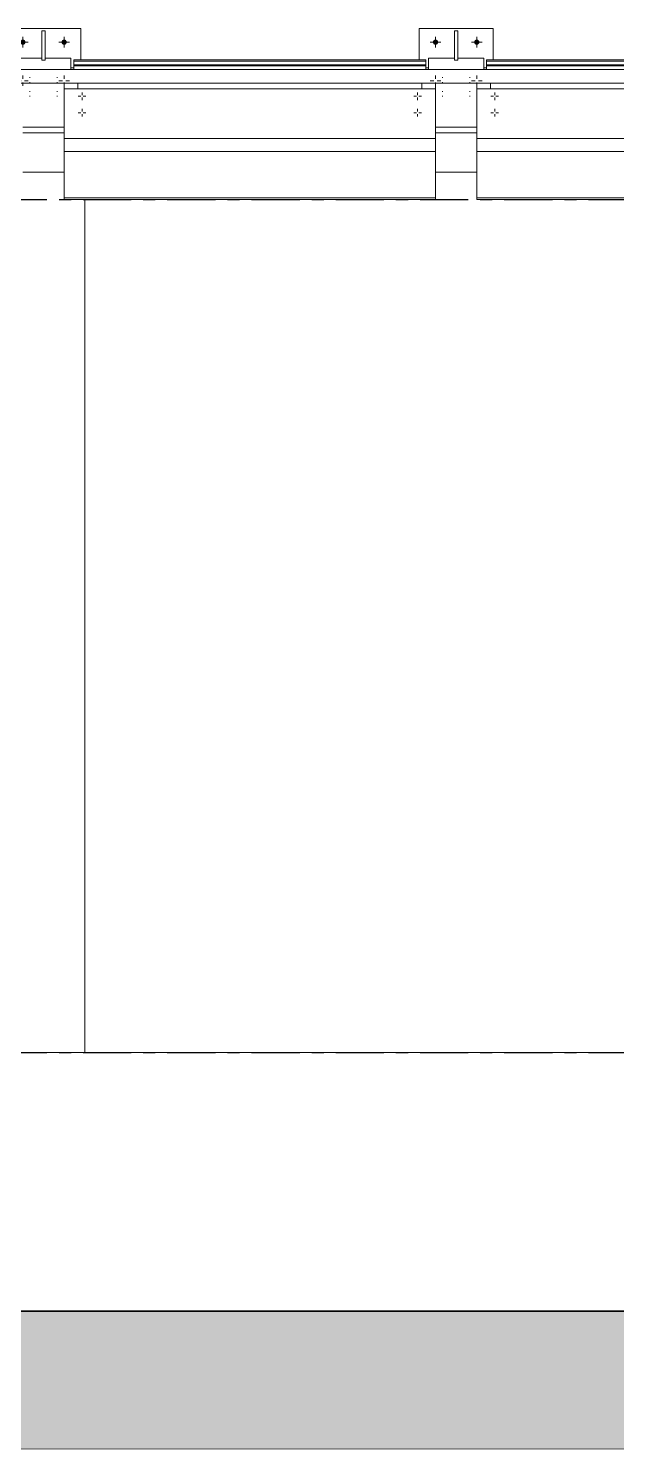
# Model space of a CAD drawing. Header units: millimetres. Extents: x 3774 to 718460, y -768339 to 192544.
# Drawn here: x 397901 to 400039, y -732857 to -727694 of the extents above; entities that cross this region are included whole.
import ezdxf
from ezdxf.xclip import XClip

# ---------------------------------------------------------------- set-up
doc = ezdxf.new("R2010")
doc.units = ezdxf.units.MM
doc.header["$XCLIPFRAME"] = 0
doc.set_wipeout_variables(frame=1)
for name, pattern in [('TA_GL_000.70000', [1.925, 0.7, -0.175, 0.175, -0.175, 0.7]), ('XKITLINE00', [0]), ('XKITLINE02', [4, 2, -2])]:
    doc.linetypes.add(name, pattern=pattern)
doc.layers.add('000 - 0_SYM_DWG_GRIDLINE_MAIN_COLOR_251', color=7, linetype='Continuous')
doc.layers.add('Bolt', color=7, linetype='Continuous', lineweight=0)
doc.layers.add('Part', color=7, linetype='Continuous', lineweight=0)
doc.styles.add('TA', font='', dxfattribs={"height": 4.5})
doc.styles.get('TA').set_extended_font_data('Cordia New')

# ---------------------------------------------------------------- blocks, each defined once
blk = doc.blocks.new('*U5902')
at = {"layer": '000 - 0_SYM_DWG_GRIDLINE_MAIN_COLOR_251', "color": 7, "linetype": 'ByBlock', "ltscale": 5}
blk.add_line((10, 0), (-759, 0), dxfattribs=at)
at = {"color": 7, "style": 'TA', "flags": 1}
blk.add_attdef('LOCATION', (6, -6), '', height=4.5, rotation=270, dxfattribs=at)
blk = doc.blocks.new('W-1-PP19-SE-ENT3_20260407-104913_PP19_ENT3_ELE1_DIMS_1')
at = {"layer": '000 - 0_SYM_DWG_GRIDLINE_MAIN_COLOR_251', "color": 7, "linetype": 'TA_GL_000.70000', "xscale": 50.00000000000003, "yscale": 50.00000000000003, "zscale": 50.00000000000003, "rotation": 180}
for p in [(-27800, 102450), (-27800, 101510)]:
    blk.add_blockref('*U5902', p, dxfattribs=at)
blk = doc.blocks.new('*A6163498')
at = {"layer": 'Part', "color": 7, "linetype": 'XKITLINE00', "lineweight": 0}
blk.add_line((2179.680579, -157.253462), (2285.169525, -157.253462), dxfattribs=at)
blk = doc.blocks.new('*A6363518')
at = {"layer": 'Part', "color": 7, "linetype": 'XKITLINE00', "lineweight": 0}
for p, q in [((2328.169484, -128.668902), (2192.969406, -128.668902)), ((2328.169484, -129.068902), (2192.969406, -129.068902))]:
    blk.add_line(p, q, dxfattribs=at)
blk = doc.blocks.new('*A6373519')
at = {"layer": 'Part', "color": 7, "linetype": 'XKITLINE00', "lineweight": 0}
for p, q in [((2238.969484, -131.653462), (2240.169484, -131.653462)), ((2250.969484, -131.653462), (2252.169484, -131.653462))]:
    blk.add_line(p, q, dxfattribs=at)
blk = doc.blocks.new('*A6973579')
at = {"layer": 'Part', "color": 7, "linetype": 'XKITLINE00', "lineweight": 0}
for p, q in [((2280.258984, -164.856386), (2189.668655, -166.453462)), ((2202.376495, -166.453462), (2280.262933, -165.080351))]:
    blk.add_line(p, q, dxfattribs=at)
blk = doc.blocks.new('*A9273809')
at = {"layer": 'Part', "color": 7, "linetype": 'XKITLINE00', "lineweight": 0}
blk.add_line((2195.710312, -166.453462), (2258.126312, -166.453462), dxfattribs=at)
blk = doc.blocks.new('*A9333815')
at = {"layer": 'Part', "color": 7, "linetype": 'XKITLINE00', "lineweight": 0}
for p, q in [((2238.369525, -157.253462), (2238.369525, -132.453462)), ((2240.769525, -157.253462), (2240.769525, -132.453462))]:
    blk.add_line(p, q, dxfattribs=at)
blk = doc.blocks.new('*A9673849')
at = {"layer": 'Bolt', "color": 7, "linetype": 'XKITLINE02', "lineweight": 0}
for p, q in [((2239.16952, -128.896369), (2239.16952, -128.916299)), ((2239.16952, -129.295829), (2239.16952, -129.315758))]:
    blk.add_line(p, q, dxfattribs=at)
blk = doc.blocks.new('*A9683850')
at = {"layer": 'Bolt'}
for points in [[(2238.894, -127.867), (2238.895, -127.86), (2238.897, -127.853), (2238.899, -127.846), (2238.903, -127.839), (2238.906, -127.833), (2238.911, -127.827), (2238.916, -127.821), (2238.921, -127.816), (2238.927, -127.812), (2238.934, -127.808), (2238.94, -127.805), (2238.947, -127.802), (2238.955, -127.8), (2238.962, -127.799), (2238.97, -127.799), (2238.977, -127.799), (2238.984, -127.8), (2238.992, -127.802), (2238.999, -127.805), (2239.005, -127.808), (2239.012, -127.812), (2239.018, -127.816), (2239.023, -127.821), (2239.028, -127.827), (2239.033, -127.833), (2239.037, -127.839), (2239.04, -127.846), (2239.042, -127.853), (2239.044, -127.86), (2239.045, -127.867), (2239.046, -127.875), (2239.045, -127.882), (2239.044, -127.89), (2239.042, -127.897), (2239.04, -127.904), (2239.037, -127.911), (2239.033, -127.917), (2239.028, -127.923), (2239.023, -127.929), (2239.018, -127.934), (2239.012, -127.938), (2239.005, -127.942), (2238.999, -127.945), (2238.992, -127.948), (2238.984, -127.949), (2238.977, -127.95), (2238.97, -127.951), (2238.962, -127.95), (2238.955, -127.949), (2238.947, -127.948), (2238.94, -127.945), (2238.934, -127.942), (2238.927, -127.938), (2238.921, -127.934), (2238.916, -127.929), (2238.911, -127.923), (2238.906, -127.917), (2238.903, -127.911), (2238.899, -127.904), (2238.897, -127.897), (2238.895, -127.89), (2238.894, -127.882), (2238.894, -127.875)], [(2240.094, -127.867), (2240.095, -127.86), (2240.097, -127.853), (2240.099, -127.846), (2240.103, -127.839), (2240.106, -127.833), (2240.111, -127.827), (2240.116, -127.821), (2240.121, -127.816), (2240.127, -127.812), (2240.134, -127.808), (2240.14, -127.805), (2240.147, -127.802), (2240.155, -127.8), (2240.162, -127.799), (2240.17, -127.799), (2240.177, -127.799), (2240.184, -127.8), (2240.192, -127.802), (2240.199, -127.805), (2240.205, -127.808), (2240.212, -127.812), (2240.218, -127.816), (2240.223, -127.821), (2240.228, -127.827), (2240.233, -127.833), (2240.237, -127.839), (2240.24, -127.846), (2240.242, -127.853), (2240.244, -127.86), (2240.245, -127.867), (2240.246, -127.875), (2240.245, -127.882), (2240.244, -127.89), (2240.242, -127.897), (2240.24, -127.904), (2240.237, -127.911), (2240.233, -127.917), (2240.228, -127.923), (2240.223, -127.929), (2240.218, -127.934), (2240.212, -127.938), (2240.205, -127.942), (2240.199, -127.945), (2240.192, -127.948), (2240.184, -127.949), (2240.177, -127.95), (2240.17, -127.951), (2240.162, -127.95), (2240.155, -127.949), (2240.147, -127.948), (2240.14, -127.945), (2240.134, -127.942), (2240.127, -127.938), (2240.121, -127.934), (2240.116, -127.929), (2240.111, -127.923), (2240.106, -127.917), (2240.103, -127.911), (2240.099, -127.904), (2240.097, -127.897), (2240.095, -127.89), (2240.094, -127.882), (2240.094, -127.875)]]:
    blk.add_hatch(color=7, dxfattribs=at).paths.add_polyline_path(points, flags=17)
at = {"layer": 'Bolt', "color": 7, "linetype": 'XKITLINE00', "lineweight": 0}
for p, q in [((2238.818, -127.875), (2239.122, -127.875)), ((2238.97, -128.027), (2238.97, -127.723)), ((2240.018, -127.875), (2240.322, -127.875)), ((2240.17, -128.027), (2240.17, -127.723)), ((2238.97, -128.843), (2238.97, -128.944)), ((2240.17, -128.843), (2240.17, -128.944)), ((2238.818, -128.995), (2238.919, -128.995)), ((2238.97, -129.147), (2238.97, -129.046)), ((2239.122, -128.995), (2239.02, -128.995)), ((2240.018, -128.995), (2240.119, -128.995)), ((2240.17, -129.147), (2240.17, -129.046)), ((2240.322, -128.995), (2240.22, -128.995))]:
    blk.add_line(p, q, dxfattribs=at)
blk = doc.blocks.new('*A9693851')
at = {"layer": 'Bolt', "color": 7, "linetype": 'XKITLINE02', "lineweight": 0}
for p, q in [((2239.16952, -129.040129), (2239.16952, -129.060059)), ((2239.16952, -129.439589), (2239.16952, -129.459518))]:
    blk.add_line(p, q, dxfattribs=at)
blk = doc.blocks.new('*A9703852')
at = {"layer": 'Bolt', "color": 7, "linetype": 'XKITLINE02', "lineweight": 0}
for p, q in [((2239.96953, -129.040129), (2239.96953, -129.060059)), ((2239.96953, -129.439589), (2239.96953, -129.459518))]:
    blk.add_line(p, q, dxfattribs=at)
blk = doc.blocks.new('*A9843866')
at = {"layer": 'Bolt', "color": 7, "linetype": 'XKITLINE00', "lineweight": 0}
for p, q in [((2240.57752, -129.449286), (2240.652112, -129.449286)), ((2240.68952, -129.337286), (2240.68952, -129.411878)), ((2240.68952, -129.561286), (2240.68952, -129.486694)), ((2240.80152, -129.449286), (2240.726928, -129.449286)), ((2240.57752, -129.929286), (2240.652112, -129.929286)), ((2240.68952, -129.817286), (2240.68952, -129.891878)), ((2240.68952, -130.041286), (2240.68952, -129.966694)), ((2240.80152, -129.929286), (2240.726928, -129.929286))]:
    blk.add_line(p, q, dxfattribs=at)
blk = doc.blocks.new('*A10483930')
at = {"layer": 'Part', "color": 7, "linetype": 'XKITLINE00', "lineweight": 0}
for p, q in [((2247.195191, -165.663324), (2247.067211, -165.66558)), ((2247.067211, -165.66558), (2247.081101, -166.453462)), ((2247.209121, -166.453462), (2247.195191, -165.663324))]:
    blk.add_line(p, q, dxfattribs=at)
blk = doc.blocks.new('*A10573939')
at = {"layer": 'Part', "color": 7, "linetype": 'XKITLINE00', "lineweight": 0}
for p, q in [((2252.169484, -131.053462), (2252.169484, -129.233462)), ((2262.969484, -129.233462), (2252.169484, -129.233462)), ((2262.969484, -132.405462), (2262.969484, -129.233462)), ((2252.169484, -130.67527), (2262.969484, -130.67527)), ((2252.169484, -131.053462), (2252.169484, -132.453462)), ((2262.969484, -131.053462), (2252.169484, -131.053462)), ((2252.169484, -132.405462), (2262.969484, -132.405462)), ((2262.969484, -132.453462), (2252.169484, -132.453462)), ((2262.969484, -132.405462), (2262.969484, -132.453462))]:
    blk.add_line(p, q, dxfattribs=at)
blk = doc.blocks.new('*A10613943')
at = {"layer": 'Part', "color": 7, "linetype": 'XKITLINE00', "lineweight": 0}
for p, q in [((2252.44952, -128.391525), (2252.44952, -128.535285)), ((2252.44952, -128.391525), (2262.68952, -128.391525)), ((2252.44952, -128.422926), (2262.68952, -128.422926)), ((2262.68952, -128.391525), (2262.68952, -128.535285)), ((2252.36952, -128.619931), (2252.44952, -128.619931)), ((2252.36952, -128.622652), (2252.44952, -128.622652)), ((2262.68952, -128.619931), (2262.76952, -128.619931)), ((2262.68952, -128.622652), (2262.76952, -128.622652))]:
    blk.add_line(p, q, dxfattribs=at)
blk = doc.blocks.new('*A10623944')
at = {"layer": 'Part', "color": 7, "linetype": 'XKITLINE00', "lineweight": 0}
for p, q in [((2252.44952, -128.668902), (2252.44952, -128.535285)), ((2252.44952, -128.535285), (2262.68952, -128.535285)), ((2252.44952, -128.566686), (2262.68952, -128.566686)), ((2262.68952, -128.535285), (2262.68952, -128.668902))]:
    blk.add_line(p, q, dxfattribs=at)
blk = doc.blocks.new('*A10633945')
at = {"layer": 'Part', "color": 7, "linetype": 'XKITLINE00', "lineweight": 0}
for p, q in [((2240.44952, -128.668902), (2240.44952, -128.535285)), ((2240.44952, -128.535285), (2250.68952, -128.535285)), ((2240.44952, -128.566686), (2250.68952, -128.566686)), ((2250.68952, -128.535285), (2250.68952, -128.668902))]:
    blk.add_line(p, q, dxfattribs=at)
blk = doc.blocks.new('*A10643946')
at = {"layer": 'Part', "color": 7, "linetype": 'XKITLINE00', "lineweight": 0}
for p, q in [((2250.489552, -127.474849), (2252.649552, -127.474849)), ((2250.489552, -128.391525), (2250.489552, -127.474849)), ((2252.649552, -127.474849), (2252.649552, -128.391525)), ((2250.969484, -130.514849), (2252.169484, -130.514849))]:
    blk.add_line(p, q, dxfattribs=at)
blk = doc.blocks.new('*A10653947')
at = {"layer": 'Part', "color": 7, "linetype": 'XKITLINE00', "lineweight": 0}
for p, q in [((2251.61752, -127.544569), (2251.52152, -127.544569)), ((2251.52152, -128.395979), (2251.52152, -127.544569)), ((2251.61752, -128.395979), (2251.61752, -127.544569)), ((2251.61752, -128.395979), (2251.52152, -128.395979))]:
    blk.add_line(p, q, dxfattribs=at)
blk = doc.blocks.new('*A10713953')
at = {"layer": 'Part', "color": 7, "linetype": 'XKITLINE00', "lineweight": 0}
for p, q in [((2262.569484, -129.068902), (2252.569406, -129.068902)), ((2252.569406, -129.068902), (2252.569406, -129.233462)), ((2262.569484, -129.233462), (2262.569484, -129.068902))]:
    blk.add_line(p, q, dxfattribs=at)
blk = doc.blocks.new('*A10723954')
at = {"layer": 'Part', "color": 7, "linetype": 'XKITLINE00', "lineweight": 0}
for p, q in [((2250.569484, -129.068902), (2240.569406, -129.068902)), ((2240.569406, -129.068902), (2240.569406, -129.233462)), ((2250.569484, -129.233462), (2250.569484, -129.068902))]:
    blk.add_line(p, q, dxfattribs=at)
blk = doc.blocks.new('*A10733955')
at = {"layer": 'Part', "color": 7, "linetype": 'XKITLINE00', "lineweight": 0}
for p, q in [((2250.969484, -129.069203), (2252.169406, -129.069203)), ((2250.969484, -130.349203), (2252.169484, -130.349203))]:
    blk.add_line(p, q, dxfattribs=at)
blk = doc.blocks.new('*A10743956')
at = {"layer": 'Part', "color": 7, "linetype": 'XKITLINE00', "lineweight": 0}
for p, q in [((2252.569406, -129.068902), (2252.169406, -129.068902)), ((2252.169406, -129.068902), (2252.169406, -129.233462)), ((2252.569406, -129.233462), (2252.569406, -129.068902))]:
    blk.add_line(p, q, dxfattribs=at)
blk = doc.blocks.new('*A10753957')
at = {"layer": 'Part', "color": 7, "linetype": 'XKITLINE00', "lineweight": 0}
for p, q in [((2250.569484, -129.068902), (2250.969484, -129.068902)), ((2250.569484, -129.233462), (2250.569484, -129.068902)), ((2250.969484, -129.068902), (2250.969484, -129.233462))]:
    blk.add_line(p, q, dxfattribs=at)
blk = doc.blocks.new('*A10803962')
at = {"layer": 'Part', "color": 7, "linetype": 'XKITLINE00', "lineweight": 0}
for p, q in [((2238.76649, -128.344459), (2239.52152, -128.344459)), ((2238.76649, -128.668902), (2238.76649, -128.344459)), ((2239.61752, -128.344459), (2240.36649, -128.344459)), ((2240.36649, -128.668902), (2240.36649, -128.344459))]:
    blk.add_line(p, q, dxfattribs=at)
blk = doc.blocks.new('*A10843966')
at = {"layer": 'Part', "color": 7, "linetype": 'XKITLINE00', "lineweight": 0}
for p, q in [((2238.489552, -127.474849), (2240.649552, -127.474849)), ((2238.489552, -128.391525), (2238.489552, -127.474849)), ((2240.649552, -127.474849), (2240.649552, -128.391525)), ((2238.969484, -130.514849), (2240.169484, -130.514849))]:
    blk.add_line(p, q, dxfattribs=at)
blk = doc.blocks.new('*A10853967')
at = {"layer": 'Part', "color": 7, "linetype": 'XKITLINE00', "lineweight": 0}
for p, q in [((2239.61752, -127.544569), (2239.52152, -127.544569)), ((2239.52152, -128.395979), (2239.52152, -127.544569)), ((2239.61752, -128.395979), (2239.61752, -127.544569)), ((2239.61752, -128.395979), (2239.52152, -128.395979))]:
    blk.add_line(p, q, dxfattribs=at)
blk = doc.blocks.new('*A10863968')
at = {"layer": 'Part', "color": 7, "linetype": 'XKITLINE00', "lineweight": 0}
for p, q in [((2238.969484, -129.069203), (2240.169406, -129.069203)), ((2238.969484, -130.349203), (2240.169484, -130.349203))]:
    blk.add_line(p, q, dxfattribs=at)
blk = doc.blocks.new('*A10873969')
at = {"layer": 'Part', "color": 7, "linetype": 'XKITLINE00', "lineweight": 0}
for p, q in [((2240.569406, -129.068902), (2240.169406, -129.068902)), ((2240.169406, -129.068902), (2240.169406, -129.233462)), ((2240.569406, -129.233462), (2240.569406, -129.068902))]:
    blk.add_line(p, q, dxfattribs=at)
blk = doc.blocks.new('*A10983980')
at = {"layer": 'Bolt'}
for points in [[(2250.894, -127.867), (2250.895, -127.86), (2250.897, -127.853), (2250.899, -127.846), (2250.903, -127.839), (2250.906, -127.833), (2250.911, -127.827), (2250.916, -127.821), (2250.921, -127.816), (2250.927, -127.812), (2250.934, -127.808), (2250.94, -127.805), (2250.947, -127.802), (2250.955, -127.8), (2250.962, -127.799), (2250.97, -127.799), (2250.977, -127.799), (2250.984, -127.8), (2250.992, -127.802), (2250.999, -127.805), (2251.005, -127.808), (2251.012, -127.812), (2251.018, -127.816), (2251.023, -127.821), (2251.028, -127.827), (2251.033, -127.833), (2251.037, -127.839), (2251.04, -127.846), (2251.042, -127.853), (2251.044, -127.86), (2251.045, -127.867), (2251.046, -127.875), (2251.045, -127.882), (2251.044, -127.89), (2251.042, -127.897), (2251.04, -127.904), (2251.037, -127.911), (2251.033, -127.917), (2251.028, -127.923), (2251.023, -127.929), (2251.018, -127.934), (2251.012, -127.938), (2251.005, -127.942), (2250.999, -127.945), (2250.992, -127.948), (2250.984, -127.949), (2250.977, -127.95), (2250.97, -127.951), (2250.962, -127.95), (2250.955, -127.949), (2250.947, -127.948), (2250.94, -127.945), (2250.934, -127.942), (2250.927, -127.938), (2250.921, -127.934), (2250.916, -127.929), (2250.911, -127.923), (2250.906, -127.917), (2250.903, -127.911), (2250.899, -127.904), (2250.897, -127.897), (2250.895, -127.89), (2250.894, -127.882), (2250.894, -127.875)], [(2252.094, -127.867), (2252.095, -127.86), (2252.097, -127.853), (2252.099, -127.846), (2252.103, -127.839), (2252.106, -127.833), (2252.111, -127.827), (2252.116, -127.821), (2252.121, -127.816), (2252.127, -127.812), (2252.134, -127.808), (2252.14, -127.805), (2252.147, -127.802), (2252.155, -127.8), (2252.162, -127.799), (2252.17, -127.799), (2252.177, -127.799), (2252.184, -127.8), (2252.192, -127.802), (2252.199, -127.805), (2252.205, -127.808), (2252.212, -127.812), (2252.218, -127.816), (2252.223, -127.821), (2252.228, -127.827), (2252.233, -127.833), (2252.237, -127.839), (2252.24, -127.846), (2252.242, -127.853), (2252.244, -127.86), (2252.245, -127.867), (2252.246, -127.875), (2252.245, -127.882), (2252.244, -127.89), (2252.242, -127.897), (2252.24, -127.904), (2252.237, -127.911), (2252.233, -127.917), (2252.228, -127.923), (2252.223, -127.929), (2252.218, -127.934), (2252.212, -127.938), (2252.205, -127.942), (2252.199, -127.945), (2252.192, -127.948), (2252.184, -127.949), (2252.177, -127.95), (2252.17, -127.951), (2252.162, -127.95), (2252.155, -127.949), (2252.147, -127.948), (2252.14, -127.945), (2252.134, -127.942), (2252.127, -127.938), (2252.121, -127.934), (2252.116, -127.929), (2252.111, -127.923), (2252.106, -127.917), (2252.103, -127.911), (2252.099, -127.904), (2252.097, -127.897), (2252.095, -127.89), (2252.094, -127.882), (2252.094, -127.875)]]:
    blk.add_hatch(color=7, dxfattribs=at).paths.add_polyline_path(points, flags=17)
at = {"layer": 'Bolt', "color": 7, "linetype": 'XKITLINE00', "lineweight": 0}
for p, q in [((2250.818, -127.875), (2251.122, -127.875)), ((2250.97, -128.027), (2250.97, -127.723)), ((2252.018, -127.875), (2252.322, -127.875)), ((2252.17, -128.027), (2252.17, -127.723)), ((2250.97, -128.843), (2250.97, -128.944)), ((2252.17, -128.843), (2252.17, -128.944)), ((2250.818, -128.995), (2250.919, -128.995)), ((2250.97, -129.147), (2250.97, -129.046)), ((2251.122, -128.995), (2251.02, -128.995)), ((2252.018, -128.995), (2252.119, -128.995)), ((2252.17, -129.147), (2252.17, -129.046)), ((2252.322, -128.995), (2252.22, -128.995))]:
    blk.add_line(p, q, dxfattribs=at)
blk = doc.blocks.new('*A10993981')
at = {"layer": 'Bolt', "color": 7, "linetype": 'XKITLINE02', "lineweight": 0}
for p, q in [((2251.16952, -128.896369), (2251.16952, -128.916299)), ((2251.16952, -129.295829), (2251.16952, -129.315758))]:
    blk.add_line(p, q, dxfattribs=at)
blk = doc.blocks.new('*A11003982')
at = {"layer": 'Bolt', "color": 7, "linetype": 'XKITLINE02', "lineweight": 0}
for p, q in [((2251.96953, -128.896369), (2251.96953, -128.916299)), ((2251.96953, -129.295829), (2251.96953, -129.315758))]:
    blk.add_line(p, q, dxfattribs=at)
blk = doc.blocks.new('*A11013983')
at = {"layer": 'Bolt', "color": 7, "linetype": 'XKITLINE02', "lineweight": 0}
for p, q in [((2251.16952, -129.040129), (2251.16952, -129.060059)), ((2251.16952, -129.439589), (2251.16952, -129.459518))]:
    blk.add_line(p, q, dxfattribs=at)
blk = doc.blocks.new('*A11023984')
at = {"layer": 'Bolt', "color": 7, "linetype": 'XKITLINE02', "lineweight": 0}
for p, q in [((2251.96953, -129.040129), (2251.96953, -129.060059)), ((2251.96953, -129.439589), (2251.96953, -129.459518))]:
    blk.add_line(p, q, dxfattribs=at)
blk = doc.blocks.new('*A11063988')
at = {"layer": 'Bolt', "color": 7, "linetype": 'XKITLINE00', "lineweight": 0}
for p, q in [((2250.33752, -129.449286), (2250.412112, -129.449286)), ((2250.44952, -129.337286), (2250.44952, -129.411878)), ((2250.44952, -129.561286), (2250.44952, -129.486694)), ((2250.56152, -129.449286), (2250.486928, -129.449286)), ((2250.33752, -129.929286), (2250.412112, -129.929286)), ((2250.44952, -129.817286), (2250.44952, -129.891878)), ((2250.44952, -130.041286), (2250.44952, -129.966694)), ((2250.56152, -129.929286), (2250.486928, -129.929286))]:
    blk.add_line(p, q, dxfattribs=at)
blk = doc.blocks.new('*A11073989')
at = {"layer": 'Bolt', "color": 7, "linetype": 'XKITLINE00', "lineweight": 0}
for p, q in [((2252.57752, -129.449286), (2252.652112, -129.449286)), ((2252.68952, -129.337286), (2252.68952, -129.411878)), ((2252.68952, -129.561286), (2252.68952, -129.486694)), ((2252.80152, -129.449286), (2252.726928, -129.449286)), ((2252.57752, -129.929286), (2252.652112, -129.929286)), ((2252.68952, -129.817286), (2252.68952, -129.891878)), ((2252.68952, -130.041286), (2252.68952, -129.966694)), ((2252.80152, -129.929286), (2252.726928, -129.929286))]:
    blk.add_line(p, q, dxfattribs=at)
blk = doc.blocks.new('*A11103992')
at = {"layer": 'Bolt', "color": 7, "linetype": 'XKITLINE02', "lineweight": 0}
for p, q in [((2239.96953, -128.896369), (2239.96953, -128.916299)), ((2239.96953, -129.295829), (2239.96953, -129.315758))]:
    blk.add_line(p, q, dxfattribs=at)
blk = doc.blocks.new('*A11133995')
at = {"layer": 'Part', "color": 7, "linetype": 'XKITLINE00', "lineweight": 0}
for p, q in [((2250.76952, -128.344459), (2251.52152, -128.344459)), ((2250.76952, -128.668902), (2250.76952, -128.344459)), ((2251.61752, -128.344459), (2252.36952, -128.344459)), ((2252.36952, -128.668902), (2252.36952, -128.344459))]:
    blk.add_line(p, q, dxfattribs=at)
blk = doc.blocks.new('*A11143996')
at = {"layer": 'Part', "color": 7, "linetype": 'XKITLINE00', "lineweight": 0}
for p, q in [((2240.169484, -131.053462), (2240.169484, -129.233462)), ((2250.969484, -129.233462), (2240.169484, -129.233462)), ((2250.969484, -132.405462), (2250.969484, -129.233462)), ((2240.169484, -130.67527), (2250.969484, -130.67527)), ((2240.169484, -131.053462), (2240.169484, -132.453462)), ((2250.969484, -131.053462), (2240.169484, -131.053462)), ((2240.169484, -132.405462), (2250.969484, -132.405462)), ((2250.969484, -132.453462), (2240.169484, -132.453462)), ((2250.969484, -132.405462), (2250.969484, -132.453462))]:
    blk.add_line(p, q, dxfattribs=at)
blk = doc.blocks.new('*A11163998')
at = {"layer": 'Part', "color": 7, "linetype": 'XKITLINE00', "lineweight": 0}
for p, q in [((2240.44952, -128.391525), (2240.44952, -128.535285)), ((2240.44952, -128.391525), (2250.68952, -128.391525)), ((2240.44952, -128.422926), (2250.68952, -128.422926)), ((2250.68952, -128.391525), (2250.68952, -128.535285)), ((2240.36649, -128.619931), (2240.44952, -128.619931)), ((2240.36649, -128.622652), (2240.44952, -128.622652)), ((2250.68952, -128.619931), (2250.76952, -128.619931)), ((2250.68952, -128.622652), (2250.76952, -128.622652))]:
    blk.add_line(p, q, dxfattribs=at)
blk = doc.blocks.new('W-1-PP19-SE-ENT3_20260407-111149_PP19_ENT3_SE_ELE3')
at = {"color": 7, "lineweight": 0, "xscale": 125, "yscale": 125, "zscale": 125}
for name in ['*A6373519', '*A10843966', '*A9683850', '*A10853967', '*A10643946', '*A10983980', '*A10653947', '*A10803962', '*A11163998', '*A10633945', '*A11133995', '*A10613943', '*A10623944', '*A6363518', '*A9673849', '*A11103992', '*A10993981', '*A11003982', '*A10863968', '*A9693851', '*A9703852', '*A10873969', '*A11143996', '*A10723954', '*A9843866', '*A11063988', '*A10753957', '*A10733955', '*A11013983', '*A11023984', '*A10743956', '*A10573939', '*A10713953', '*A11073989', '*A9333815', '*A6163498', '*A6973579', '*A10483930', '*A9273809']:
    blk.add_blockref(name, (-296446.190625, 122106.68275), dxfattribs=at)
blk = doc.blocks.new('*U7982')
at = {"layer": 'Defpoints', "color": 7}
blk.add_lwpolyline([(0, -500), (30728.5, -500), (30728.5, 0), (0, 0)], close=True, dxfattribs=at)
at = {"color": 7}
blk.add_wipeout([(0, -500), (30728.5, -500), (30728.5, 0), (0, 0)], dxfattribs=at)
h = blk.add_hatch()
h.set_pattern_fill('EARTH', scale=50, angle=45)
h.paths.add_polyline_path([(0, -500), (30728.5, -500), (30728.5, 0), (0, 0)])
blk.add_line((-250, 0), (30978.5, 0), dxfattribs=at)

msp = doc.modelspace()

# ---------------------------------------------------------------- block references
at = {"color": 7}
ref = msp.add_blockref('W-1-PP19-SE-ENT3_20260407-111149_PP19_ENT3_SE_ELE3', (414456.105, -833866.64), dxfattribs=at)
XClip(ref).set_block_clipping_path([(-32830.0732933623, 98192.9450294074), (1428.5091477262, 121044.4843190958)])

# ---------------------------------------------------------------- next in the draw order: block references
msp.add_blockref('*U7982', (385156.105, -732356.64), dxfattribs=at)
at = {"layer": '000 - 0_SYM_DWG_GRIDLINE_MAIN_COLOR_251', "color": 7, "linetype": 'TA_GL_000.70000', "xscale": 50.00000000000003, "yscale": 50.00000000000003, "zscale": 50.00000000000003, "rotation": 180}
msp.add_blockref('*U5902', (386656.105, -728316.64), dxfattribs=at)

# ---------------------------------------------------------------- next in the draw order: block references
at = {"color": 7}
msp.add_blockref('W-1-PP19-SE-ENT3_20260407-104913_PP19_ENT3_ELE1_DIMS_1', (414456.105, -833866.64), dxfattribs=at)

doc.saveas('drawing.dxf')
